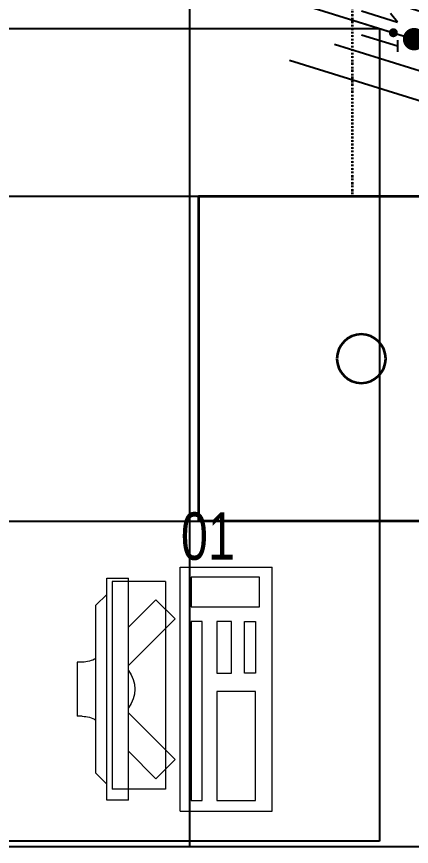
# Model space of a CAD drawing. Extents: x -12260 to 57327, y -29287 to 19916.
# Drawn here: x 47556 to 48285, y 5535 to 7066 of the extents above; entities that cross this region are included whole.
import ezdxf
from ezdxf.enums import TextEntityAlignment as Align

# ---------------------------------------------------------------- set-up
doc = ezdxf.new("R2010")
doc.units = 0
doc.header["$LTSCALE"] = 0.25
doc.linetypes.add('DASHDOT', pattern=[25.4, 12.7, -6.35, 0, -6.35])
for name, color, linetype, lineweight in [('01-First Floor$0$72_EGR_EQP_TAG', 142, 'Continuous', 5), ('01-First Floor$0$LOADING', 253, 'Continuous', 5), ('01-First Floor$0$Walls', 251, 'Continuous', 5), ('E-LITE-CIRC-NUMB', 6, 'Continuous', 25), ('E-LITE-CLNG', 150, 'Continuous', 35), ('E-LITE-CLNG-CNDT', 6, 'DASHDOT', 35), ('E-LITE-CTRL', 6, 'Continuous', 25), ('E-LITE-IDEN', 6, 'Continuous', 25), ('E-POWR-WIRE', 6, 'Continuous', 25), ('E-POWR-WIRE @ 100', 6, 'Continuous', 25), ('E-POWR-WIRE @ 20', 6, 'Continuous', 25), ('E-POWR-WIRE @ 50', 6, 'Continuous', 25)]:
    doc.layers.add(name, color=color, linetype=linetype, lineweight=lineweight)
doc.layers.add('01-First Floor$0$FALSE CEILING', color=251, linetype='Continuous')
doc.styles.add('01-First Floor$0$X3G_ENTITY_257CFD', font='swisscl.ttf', dxfattribs={"height": 200})
doc.styles.add('DC_SIMPLEX', font='SIMPLEX.shx', dxfattribs={"width": 0.7})

# ---------------------------------------------------------------- blocks, each defined once
blk = doc.blocks.new('01-First Floor$0$ITCWLS1-P')
at = {"layer": '01-First Floor$0$LOADING'}
for p, q in [((-0.17, 0.45), (-0.17, 0)), ((-0.17, 0.45), (0, 0.45)), ((0, 0.45), (0, 0)), ((-0.2651, 0.43, 0), (-0.3051, 0.43, 0)), ((-0.3051, 0.43, 0), (-0.3051, 0.02, 0)), ((-0.2651, 0.43, 0), (-0.2651, 0.02, 0)), ((-0.1496, 0.4305), (-0.1291, 0.4305)), ((-0.1291, 0.4305), (-0.1291, 0.4089)), ((-0.3251, 0.38, 0), (-0.3051, 0.4, 0)), ((-0.197, 0.4094), (-0.295, 0.4094)), ((-0.295, 0.0264), (-0.295, 0.4094)), ((-0.197, 0.0264), (-0.197, 0.4094)), ((-0.3251, 0.38, 0), (-0.3251, 0.07, 0)), ((-0.3503, 0.275), (-0.3596, 0.275)), ((-0.3596, 0.175), (-0.3596, 0.275)), ((-0.3503, 0.175), (-0.3596, 0.175)), ((-0.3251, 0.07, 0), (-0.3051, 0.05, 0)), ((-0.3051, 0.02, 0), (-0.2651, 0.02, 0)), ((-0.197, 0.0264), (-0.295, 0.0264)), ((-0.17, 0), (0, 0))]:
    blk.add_line(p, q, dxfattribs=at)
at = {"layer": '01-First Floor$0$LOADING', "extrusion": (2.48281e-10, 3.18408e-10, -1)}
for p, q in [((-0.2651, 0.3395), (-0.2144, 0.3902)), ((-0.1791, 0.3548), (-0.2144, 0.3902)), ((-0.2651, 0.2688), (-0.1791, 0.3548))]:
    blk.add_line(p, q, dxfattribs=at)
at = {"layer": '01-First Floor$0$LOADING', "extrusion": (2.48281e-10, -3.18408e-10, -1)}
for p, q in [((-0.2651, 0.1812), (-0.1791, 0.0952)), ((-0.2651, 0.1105), (-0.2144, 0.0598)), ((-0.1791, 0.0952), (-0.2144, 0.0598))]:
    blk.add_line(p, q, dxfattribs=at)
at = {"layer": '01-First Floor$0$LOADING'}
for points in [[(-0.1291, 0.4089), (-0.1291, 0.1), (-0.1496, 0.1), (-0.1496, 0.4305)], [(-0.1496, 0.1), (-0.1496, 0.1), (-0.1496, 0.1), (-0.1496, 0.1), (-0.1496, 0.1), (-0.1496, 0.1), (-0.1496, 0.1), (-0.1496, 0.1), (-0.1496, 0.1)], [(-0.1496, 0.1), (-0.1496, 0.1), (-0.1496, 0.1), (-0.1496, 0.1), (-0.1496, 0.1), (-0.1496, 0.1), (-0.1496, 0.1), (-0.1496, 0.1), (-0.1496, 0.1), (-0.1496, 0.1), (-0.1496, 0.1), (-0.1496, 0.1), (-0.1496, 0.1), (-0.1496, 0.1), (-0.1496, 0.1), (-0.1496, 0.1), (-0.1496, 0.1), (-0.1496, 0.1)], [(-0.1496, 0.1), (-0.1496, 0.1), (-0.1496, 0.1), (-0.1496, 0.1), (-0.1496, 0.1), (-0.1496, 0.1), (-0.1496, 0.1), (-0.1496, 0.1), (-0.1496, 0.1), (-0.1496, 0.1)], [(-0.1496, 0.1), (-0.1496, 0.1), (-0.1496, 0.1), (-0.1496, 0.1), (-0.1496, 0.1), (-0.1496, 0.1), (-0.1496, 0.1)], [(-0.1496, 0.1), (-0.1496, 0.1), (-0.1496, 0.1), (-0.1496, 0.1), (-0.1496, 0.1), (-0.1496, 0.1), (-0.1496, 0.1), (-0.1496, 0.1), (-0.1496, 0.1), (-0.1496, 0.1)], [(-0.1496, 0.1), (-0.1496, 0.1), (-0.1496, 0.1), (-0.1496, 0.1), (-0.1496, 0.1), (-0.1496, 0.1), (-0.1496, 0.1), (-0.1496, 0.1), (-0.1496, 0.1), (-0.1496, 0.1), (-0.1496, 0.1), (-0.1496, 0.1), (-0.1496, 0.1), (-0.1496, 0.1), (-0.1496, 0.1)], [(-0.1496, 0.1), (-0.1496, 0.1), (-0.1496, 0.1), (-0.1496, 0.1), (-0.1496, 0.1), (-0.1496, 0.1), (-0.1496, 0.1), (-0.1496, 0.1), (-0.1496, 0.1), (-0.1496, 0.1)], [(-0.1496, 0.1), (-0.1496, 0.1), (-0.1496, 0.1), (-0.1496, 0.1), (-0.1496, 0.1), (-0.1496, 0.1), (-0.1496, 0.1), (-0.1496, 0.1), (-0.1496, 0.1), (-0.1496, 0.1)], [(-0.1496, 0.1), (-0.1496, 0.1), (-0.1496, 0.1), (-0.1496, 0.1), (-0.1496, 0.1), (-0.1496, 0.1), (-0.1496, 0.1), (-0.1496, 0.1), (-0.1496, 0.1), (-0.1496, 0.1), (-0.1496, 0.1), (-0.1496, 0.1), (-0.1496, 0.1), (-0.1496, 0.1), (-0.1496, 0.1), (-0.1496, 0.1), (-0.1496, 0.1), (-0.1496, 0.1), (-0.1496, 0.1), (-0.1496, 0.1), (-0.1496, 0.1), (-0.1496, 0.1), (-0.1496, 0.1), (-0.1496, 0.1), (-0.1496, 0.1), (-0.1496, 0.1), (-0.1496, 0.1), (-0.1496, 0.1), (-0.1496, 0.1), (-0.1496, 0.1), (-0.1496, 0.1), (-0.1496, 0.1), (-0.1496, 0.1), (-0.1496, 0.1), (-0.1496, 0.1), (-0.1496, 0.1), (-0.1496, 0.1), (-0.1496, 0.1), (-0.1496, 0.1), (-0.1496, 0.1), (-0.1496, 0.1), (-0.1496, 0.1), (-0.1496, 0.1), (-0.1496, 0.1), (-0.1496, 0.1), (-0.1496, 0.1), (-0.1496, 0.1), (-0.1496, 0.1), (-0.1496, 0.1), (-0.1496, 0.1), (-0.1496, 0.1), (-0.1496, 0.1), (-0.1496, 0.1), (-0.1496, 0.1)], [(-0.1496, 0.1), (-0.1496, 0.1), (-0.1496, 0.1), (-0.1496, 0.1), (-0.1496, 0.1), (-0.1496, 0.1), (-0.1496, 0.1), (-0.1496, 0.1), (-0.1496, 0.1), (-0.1496, 0.1), (-0.1496, 0.1), (-0.1496, 0.1), (-0.1496, 0.1), (-0.1496, 0.1), (-0.1496, 0.1), (-0.1496, 0.1), (-0.1496, 0.1), (-0.1496, 0.1), (-0.1496, 0.1), (-0.1496, 0.1), (-0.1496, 0.1), (-0.1496, 0.1), (-0.1496, 0.1), (-0.1496, 0.1), (-0.1496, 0.1), (-0.1496, 0.1), (-0.1496, 0.1), (-0.1496, 0.1), (-0.1496, 0.1), (-0.1496, 0.1), (-0.1496, 0.1), (-0.1496, 0.1), (-0.1496, 0.1), (-0.1496, 0.1), (-0.1496, 0.1), (-0.1496, 0.1), (-0.1496, 0.1), (-0.1496, 0.1), (-0.1496, 0.1), (-0.1496, 0.1), (-0.1496, 0.1), (-0.1496, 0.1), (-0.1496, 0.1), (-0.1496, 0.1), (-0.1496, 0.1), (-0.1496, 0.1), (-0.1496, 0.1), (-0.1496, 0.1), (-0.1496, 0.1), (-0.1496, 0.1), (-0.1496, 0.1), (-0.1496, 0.1), (-0.1496, 0.1), (-0.1496, 0.1), (-0.1496, 0.1), (-0.1496, 0.1), (-0.1496, 0.1), (-0.1496, 0.1), (-0.1496, 0.1), (-0.1496, 0.1), (-0.1496, 0.1), (-0.1496, 0.1), (-0.1496, 0.1), (-0.1496, 0.1), (-0.1496, 0.1), (-0.1496, 0.1), (-0.1496, 0.1), (-0.1496, 0.1), (-0.1496, 0.1), (-0.1496, 0.1), (-0.1496, 0.1), (-0.1496, 0.1), (-0.1496, 0.1), (-0.1496, 0.1), (-0.1496, 0.1), (-0.1496, 0.1), (-0.1496, 0.1), (-0.1496, 0.1), (-0.1496, 0.1), (-0.1496, 0.1), (-0.1496, 0.1), (-0.1496, 0.1), (-0.1496, 0.1), (-0.1496, 0.1), (-0.1496, 0.1), (-0.1496, 0.1), (-0.1496, 0.1), (-0.1496, 0.1), (-0.1496, 0.1)], [(-0.1496, 0.1), (-0.1496, 0.1), (-0.1496, 0.1), (-0.1496, 0.1), (-0.1496, 0.1), (-0.1496, 0.1), (-0.1496, 0.1), (-0.1496, 0.1), (-0.1496, 0.1), (-0.1496, 0.1), (-0.1496, 0.1), (-0.1496, 0.1)], [(-0.1496, 0.1), (-0.1496, 0.1), (-0.1496, 0.1), (-0.1496, 0.1), (-0.1496, 0.1), (-0.1496, 0.1), (-0.1496, 0.1)], [(-0.1496, 0.1), (-0.1496, 0.1), (-0.1496, 0.1), (-0.1496, 0.1), (-0.1496, 0.1), (-0.1496, 0.1), (-0.1496, 0.1), (-0.1496, 0.1), (-0.1496, 0.1), (-0.1496, 0.1), (-0.1496, 0.1), (-0.1496, 0.1), (-0.1496, 0.1), (-0.1496, 0.1), (-0.1496, 0.1), (-0.1496, 0.1), (-0.1496, 0.1)], [(-0.1496, 0.1), (-0.1496, 0.1), (-0.1496, 0.1), (-0.1496, 0.1), (-0.1496, 0.1), (-0.1496, 0.1), (-0.1496, 0.1), (-0.1496, 0.1), (-0.1496, 0.1), (-0.1496, 0.1), (-0.1496, 0.1), (-0.1496, 0.1), (-0.1496, 0.1), (-0.1496, 0.1), (-0.1496, 0.1), (-0.1496, 0.1), (-0.1496, 0.1), (-0.1496, 0.1), (-0.1496, 0.1), (-0.1496, 0.1), (-0.1496, 0.1), (-0.1496, 0.1), (-0.1496, 0.1), (-0.1496, 0.1), (-0.1496, 0.1), (-0.1496, 0.1), (-0.1496, 0.1), (-0.1496, 0.1), (-0.1496, 0.1), (-0.1496, 0.1), (-0.1496, 0.1), (-0.1496, 0.1), (-0.1496, 0.1), (-0.1496, 0.1), (-0.1496, 0.1), (-0.1496, 0.1), (-0.1496, 0.1), (-0.1496, 0.1), (-0.1496, 0.1), (-0.1496, 0.1), (-0.1496, 0.1), (-0.1496, 0.1), (-0.1496, 0.1), (-0.1496, 0.1), (-0.1496, 0.1), (-0.1496, 0.1), (-0.1496, 0.1), (-0.1496, 0.1), (-0.1496, 0.1), (-0.1496, 0.1), (-0.1496, 0.1), (-0.1496, 0.1), (-0.1496, 0.1), (-0.1496, 0.1), (-0.1496, 0.1), (-0.1496, 0.1), (-0.1496, 0.1), (-0.1496, 0.1), (-0.1496, 0.1), (-0.1496, 0.1), (-0.1496, 0.1), (-0.1496, 0.1), (-0.1496, 0.1), (-0.1496, 0.1), (-0.1496, 0.1), (-0.1496, 0.1), (-0.1496, 0.1), (-0.1496, 0.1), (-0.1496, 0.1), (-0.1496, 0.1), (-0.1496, 0.1), (-0.1496, 0.1), (-0.1496, 0.1), (-0.1496, 0.1), (-0.1496, 0.1), (-0.1496, 0.1), (-0.1496, 0.1), (-0.1496, 0.1), (-0.1496, 0.1), (-0.1496, 0.1), (-0.1496, 0.1), (-0.1496, 0.1), (-0.1496, 0.1), (-0.1496, 0.1), (-0.1496, 0.1), (-0.1496, 0.1), (-0.1496, 0.1), (-0.1496, 0.1), (-0.1496, 0.1), (-0.1496, 0.1), (-0.1496, 0.1), (-0.1496, 0.1), (-0.1496, 0.1), (-0.1496, 0.1), (-0.1496, 0.1), (-0.1496, 0.1), (-0.1496, 0.1), (-0.1496, 0.1), (-0.1496, 0.1), (-0.1496, 0.1), (-0.1496, 0.1), (-0.1496, 0.1), (-0.1496, 0.1), (-0.1496, 0.1), (-0.1496, 0.1), (-0.1496, 0.1), (-0.1496, 0.1), (-0.1496, 0.1), (-0.1496, 0.1), (-0.1496, 0.1), (-0.1496, 0.1)], [(-0.1496, 0.1), (-0.1496, 0.1), (-0.1496, 0.1), (-0.1496, 0.1), (-0.1496, 0.1), (-0.1496, 0.1), (-0.1496, 0.1), (-0.1496, 0.1)]]:
    blk.add_lwpolyline(points, dxfattribs=at)
for points in [[(-0.1019, 0.4305), (-0.0304, 0.4305), (-0.0304, 0.2294), (-0.1019, 0.2294)], [(-0.1019, 0.1954), (-0.0747, 0.1954), (-0.0747, 0.1), (-0.1019, 0.1)], [(-0.0304, 0.1954), (-0.0508, 0.1954), (-0.0508, 0.1), (-0.0304, 0.1)], [(-0.1496, 0.1), (-0.1496, 0.1), (-0.1496, 0.1), (-0.1496, 0.1), (-0.1496, 0.1), (-0.1496, 0.1), (-0.1496, 0.1), (-0.1496, 0.1), (-0.1496, 0.1), (-0.1496, 0.1), (-0.1496, 0.1), (-0.1496, 0.1), (-0.1496, 0.1), (-0.1496, 0.1), (-0.1496, 0.1), (-0.1496, 0.1), (-0.1496, 0.1), (-0.1496, 0.1), (-0.1496, 0.1), (-0.1496, 0.1), (-0.1496, 0.1), (-0.1496, 0.1), (-0.1496, 0.1), (-0.1496, 0.1), (-0.1496, 0.1), (-0.1496, 0.1), (-0.1496, 0.1), (-0.1496, 0.1), (-0.1496, 0.1), (-0.1496, 0.1), (-0.1496, 0.1), (-0.1496, 0.1), (-0.1496, 0.1), (-0.1496, 0.1), (-0.1496, 0.1), (-0.1496, 0.1), (-0.1496, 0.1), (-0.1496, 0.1), (-0.1496, 0.1), (-0.1496, 0.1), (-0.1496, 0.1), (-0.1496, 0.1), (-0.1496, 0.1), (-0.1496, 0.1), (-0.1496, 0.1), (-0.1496, 0.1), (-0.1496, 0.1), (-0.1496, 0.1), (-0.1496, 0.1), (-0.1496, 0.1), (-0.1496, 0.1), (-0.1496, 0.1), (-0.1496, 0.1), (-0.1496, 0.1), (-0.1496, 0.1), (-0.1496, 0.1), (-0.1496, 0.1), (-0.1496, 0.1), (-0.1496, 0.1), (-0.1496, 0.1), (-0.1496, 0.1), (-0.1496, 0.1), (-0.1496, 0.1), (-0.1496, 0.1), (-0.1496, 0.1), (-0.1496, 0.1), (-0.1496, 0.1), (-0.1496, 0.1), (-0.1496, 0.1), (-0.1496, 0.1), (-0.1496, 0.1), (-0.1496, 0.1), (-0.1496, 0.1), (-0.1496, 0.1), (-0.1496, 0.1), (-0.1496, 0.1), (-0.1496, 0.1), (-0.1496, 0.1), (-0.1496, 0.1), (-0.1496, 0.1), (-0.1496, 0.1), (-0.1496, 0.1), (-0.1496, 0.1), (-0.1496, 0.1), (-0.1496, 0.1), (-0.1496, 0.1), (-0.1496, 0.1), (-0.1496, 0.1), (-0.1496, 0.1), (-0.1496, 0.1), (-0.1496, 0.1), (-0.1496, 0.1), (-0.1496, 0.1), (-0.1496, 0.1), (-0.1496, 0.1), (-0.1496, 0.1), (-0.1496, 0.1), (-0.1496, 0.1), (-0.1496, 0.1), (-0.1496, 0.1), (-0.1496, 0.1), (-0.1496, 0.1), (-0.1496, 0.1), (-0.1496, 0.1), (-0.1496, 0.1), (-0.1496, 0.1), (-0.1496, 0.1), (-0.1496, 0.1), (-0.1496, 0.1), (-0.1496, 0.1), (-0.1496, 0.1), (-0.1496, 0.1), (-0.1496, 0.1), (-0.1496, 0.1), (-0.1496, 0.1), (-0.1496, 0.1), (-0.1496, 0.1), (-0.1496, 0.1), (-0.1496, 0.1), (-0.1496, 0.1), (-0.1496, 0.1), (-0.1496, 0.1), (-0.1496, 0.1), (-0.1496, 0.1), (-0.1496, 0.1), (-0.1496, 0.1), (-0.1496, 0.1), (-0.1496, 0.1), (-0.1496, 0.1), (-0.1496, 0.1), (-0.1496, 0.1), (-0.1496, 0.1), (-0.1496, 0.1), (-0.1496, 0.1), (-0.1496, 0.1), (-0.1496, 0.1), (-0.1496, 0.1), (-0.1496, 0.1), (-0.1496, 0.1), (-0.1496, 0.1), (-0.1496, 0.1), (-0.1496, 0.1), (-0.1496, 0.1), (-0.1496, 0.1), (-0.1496, 0.1), (-0.1496, 0.1), (-0.1496, 0.1), (-0.1496, 0.1), (-0.1496, 0.1), (-0.1496, 0.1), (-0.1496, 0.1), (-0.1496, 0.1), (-0.1496, 0.1), (-0.1496, 0.1), (-0.1496, 0.1), (-0.1496, 0.1), (-0.1496, 0.1), (-0.1496, 0.1), (-0.1496, 0.1), (-0.1496, 0.1), (-0.1496, 0.1), (-0.1496, 0.1), (-0.1496, 0.1), (-0.1496, 0.1), (-0.1496, 0.1), (-0.1496, 0.1), (-0.1496, 0.1), (-0.1496, 0.1), (-0.1496, 0.1), (-0.1496, 0.1), (-0.1496, 0.1), (-0.1496, 0.1), (-0.1496, 0.1), (-0.1496, 0.1), (-0.1496, 0.1), (-0.1496, 0.1), (-0.1496, 0.1), (-0.1496, 0.1), (-0.1496, 0.1), (-0.1496, 0.1), (-0.1496, 0.1), (-0.1496, 0.1), (-0.1496, 0.1), (-0.1496, 0.1), (-0.1496, 0.1), (-0.1496, 0.1), (-0.1496, 0.1), (-0.1496, 0.1), (-0.1496, 0.1), (-0.1496, 0.1), (-0.1496, 0.1), (-0.1496, 0.1), (-0.1496, 0.1), (-0.1496, 0.1), (-0.1496, 0.1), (-0.1496, 0.1), (-0.1496, 0.1), (-0.1496, 0.1), (-0.1496, 0.1), (-0.1496, 0.1), (-0.1496, 0.1), (-0.1496, 0.1), (-0.1496, 0.1), (-0.1496, 0.1), (-0.1496, 0.1), (-0.1496, 0.1), (-0.1496, 0.1), (-0.1496, 0.1), (-0.1496, 0.1), (-0.1496, 0.1), (-0.1496, 0.1), (-0.1496, 0.1), (-0.1496, 0.1), (-0.1496, 0.1), (-0.1496, 0.1), (-0.1496, 0.1), (-0.1496, 0.1), (-0.1496, 0.1), (-0.1496, 0.1), (-0.1496, 0.1), (-0.1496, 0.1), (-0.1496, 0.1), (-0.1496, 0.1), (-0.1496, 0.1), (-0.1496, 0.1), (-0.1496, 0.1), (-0.1496, 0.1), (-0.1496, 0.1), (-0.1496, 0.1), (-0.1496, 0.1), (-0.1496, 0.1), (-0.1496, 0.1), (-0.1496, 0.1), (-0.1496, 0.1), (-0.1496, 0.1), (-0.1496, 0.1), (-0.1496, 0.1), (-0.1496, 0.1), (-0.1496, 0.1), (-0.1496, 0.1), (-0.1496, 0.1), (-0.1496, 0.1), (-0.1496, 0.1), (-0.1496, 0.1), (-0.1496, 0.1), (-0.1496, 0.1), (-0.1496, 0.1), (-0.1496, 0.1), (-0.1496, 0.1), (-0.1496, 0.1), (-0.1496, 0.1), (-0.1496, 0.1), (-0.1496, 0.1), (-0.1496, 0.1), (-0.1496, 0.1), (-0.1496, 0.1), (-0.1496, 0.1), (-0.1496, 0.1), (-0.1496, 0.1), (-0.1496, 0.1), (-0.1496, 0.1), (-0.1496, 0.1), (-0.1496, 0.1), (-0.1496, 0.1), (-0.1496, 0.1), (-0.1496, 0.1), (-0.1496, 0.1), (-0.1496, 0.1), (-0.1496, 0.1), (-0.1496, 0.1), (-0.1496, 0.1), (-0.1496, 0.1), (-0.1496, 0.1), (-0.1496, 0.1), (-0.1496, 0.1), (-0.1496, 0.1), (-0.1496, 0.1)], [(-0.1496, 0.1), (-0.1496, 0.1), (-0.1496, 0.1), (-0.1496, 0.1), (-0.1496, 0.1), (-0.1496, 0.1), (-0.1496, 0.1), (-0.1496, 0.1), (-0.1496, 0.1), (-0.1496, 0.1), (-0.1496, 0.1), (-0.1496, 0.1), (-0.1496, 0.1), (-0.1496, 0.1), (-0.1496, 0.1), (-0.1496, 0.1), (-0.1496, 0.1), (-0.1496, 0.1), (-0.1496, 0.1), (-0.1496, 0.1), (-0.1496, 0.1), (-0.1496, 0.1), (-0.1496, 0.1), (-0.1496, 0.1), (-0.1496, 0.1), (-0.1496, 0.1), (-0.1496, 0.1), (-0.1496, 0.1), (-0.1496, 0.1), (-0.1496, 0.1), (-0.1496, 0.1), (-0.1496, 0.1), (-0.1496, 0.1), (-0.1496, 0.1), (-0.1496, 0.1), (-0.1496, 0.1), (-0.1496, 0.1), (-0.1496, 0.1), (-0.1496, 0.1), (-0.1496, 0.1), (-0.1496, 0.1), (-0.1496, 0.1), (-0.1496, 0.1), (-0.1496, 0.1), (-0.1496, 0.1), (-0.1496, 0.1), (-0.1496, 0.1), (-0.1496, 0.1), (-0.1496, 0.1), (-0.1496, 0.1), (-0.1496, 0.1), (-0.1496, 0.1), (-0.1496, 0.1), (-0.1496, 0.1), (-0.1496, 0.1), (-0.1496, 0.1), (-0.1496, 0.1), (-0.1496, 0.1), (-0.1496, 0.1), (-0.1496, 0.1), (-0.1496, 0.1), (-0.1496, 0.1), (-0.1496, 0.1), (-0.1496, 0.1), (-0.1496, 0.1), (-0.1496, 0.1), (-0.1496, 0.1), (-0.1496, 0.1), (-0.1496, 0.1), (-0.1496, 0.1), (-0.1496, 0.1), (-0.1496, 0.1), (-0.1496, 0.1), (-0.1496, 0.1), (-0.1496, 0.1), (-0.1496, 0.1), (-0.1496, 0.1), (-0.1496, 0.1), (-0.1496, 0.1), (-0.1496, 0.1), (-0.1496, 0.1), (-0.1496, 0.1), (-0.1496, 0.1), (-0.1496, 0.1), (-0.1496, 0.1), (-0.1496, 0.1), (-0.1496, 0.1), (-0.1496, 0.1), (-0.1496, 0.1), (-0.1496, 0.1), (-0.1496, 0.1), (-0.1496, 0.1), (-0.1496, 0.1), (-0.1496, 0.1), (-0.1496, 0.1), (-0.1496, 0.1), (-0.1496, 0.1), (-0.1496, 0.1), (-0.1496, 0.1), (-0.1496, 0.1), (-0.1496, 0.1), (-0.1496, 0.1), (-0.1496, 0.1), (-0.1496, 0.1), (-0.1496, 0.1), (-0.1496, 0.1), (-0.1496, 0.1), (-0.1496, 0.1), (-0.1496, 0.1), (-0.1496, 0.1), (-0.1496, 0.1), (-0.1496, 0.1), (-0.1496, 0.1), (-0.1496, 0.1), (-0.1496, 0.1), (-0.1496, 0.1), (-0.1496, 0.1), (-0.1496, 0.1), (-0.1496, 0.1), (-0.1496, 0.1), (-0.1496, 0.1), (-0.1496, 0.1), (-0.1496, 0.1), (-0.1496, 0.1), (-0.1496, 0.1), (-0.1496, 0.1), (-0.1496, 0.1), (-0.1496, 0.1), (-0.1496, 0.1), (-0.1496, 0.1), (-0.1496, 0.1), (-0.1496, 0.1), (-0.1496, 0.1), (-0.1496, 0.1), (-0.1496, 0.1), (-0.1496, 0.1), (-0.1496, 0.1), (-0.1496, 0.1), (-0.1496, 0.1), (-0.1496, 0.1), (-0.1496, 0.1), (-0.1496, 0.1), (-0.1496, 0.1), (-0.1496, 0.1), (-0.1496, 0.1), (-0.1496, 0.1), (-0.1496, 0.1), (-0.1496, 0.1), (-0.1496, 0.1), (-0.1496, 0.1), (-0.1496, 0.1), (-0.1496, 0.1), (-0.1496, 0.1), (-0.1496, 0.1), (-0.1496, 0.1), (-0.1496, 0.1), (-0.1496, 0.1), (-0.1496, 0.1), (-0.1496, 0.1), (-0.1496, 0.1), (-0.1496, 0.1), (-0.1496, 0.1), (-0.1496, 0.1), (-0.1496, 0.1), (-0.1496, 0.1), (-0.1496, 0.1), (-0.1496, 0.1), (-0.1496, 0.1), (-0.1496, 0.1), (-0.1496, 0.1), (-0.1496, 0.1), (-0.1496, 0.1), (-0.1496, 0.1), (-0.1496, 0.1), (-0.1496, 0.1), (-0.1496, 0.1), (-0.1496, 0.1), (-0.1496, 0.1), (-0.1496, 0.1), (-0.1496, 0.1), (-0.1496, 0.1), (-0.1496, 0.1), (-0.1496, 0.1), (-0.1496, 0.1), (-0.1496, 0.1), (-0.1496, 0.1), (-0.1496, 0.1), (-0.1496, 0.1), (-0.1496, 0.1), (-0.1496, 0.1), (-0.1496, 0.1), (-0.1496, 0.1), (-0.1496, 0.1), (-0.1496, 0.1), (-0.1496, 0.1), (-0.1496, 0.1), (-0.1496, 0.1), (-0.1496, 0.1), (-0.1496, 0.1), (-0.1496, 0.1), (-0.1496, 0.1), (-0.1496, 0.1), (-0.1496, 0.1), (-0.1496, 0.1), (-0.1496, 0.1), (-0.1496, 0.1), (-0.1496, 0.1), (-0.1496, 0.1), (-0.1496, 0.1), (-0.1496, 0.1), (-0.1496, 0.1), (-0.1496, 0.1), (-0.1496, 0.1), (-0.1496, 0.1)], [(-0.1496, 0.1), (-0.1496, 0.1), (-0.1496, 0.1), (-0.1496, 0.1), (-0.1496, 0.1), (-0.1496, 0.1), (-0.1496, 0.1), (-0.1496, 0.1), (-0.1496, 0.1), (-0.1496, 0.1), (-0.1496, 0.1), (-0.1496, 0.1), (-0.1496, 0.1), (-0.1496, 0.1), (-0.1496, 0.1), (-0.1496, 0.1), (-0.1496, 0.1), (-0.1496, 0.1), (-0.1496, 0.1), (-0.1496, 0.1), (-0.1496, 0.1), (-0.1496, 0.1), (-0.1496, 0.1), (-0.1496, 0.1), (-0.1496, 0.1), (-0.1496, 0.1), (-0.1496, 0.1), (-0.1496, 0.1), (-0.1496, 0.1), (-0.1496, 0.1), (-0.1496, 0.1), (-0.1496, 0.1), (-0.1496, 0.1), (-0.1496, 0.1), (-0.1496, 0.1), (-0.1496, 0.1), (-0.1496, 0.1), (-0.1496, 0.1), (-0.1496, 0.1), (-0.1496, 0.1), (-0.1496, 0.1), (-0.1496, 0.1), (-0.1496, 0.1), (-0.1496, 0.1), (-0.1496, 0.1), (-0.1496, 0.1), (-0.1496, 0.1), (-0.1496, 0.1), (-0.1496, 0.1), (-0.1496, 0.1), (-0.1496, 0.1), (-0.1496, 0.1), (-0.1496, 0.1), (-0.1496, 0.1), (-0.1496, 0.1), (-0.1496, 0.1), (-0.1496, 0.1), (-0.1496, 0.1), (-0.1496, 0.1), (-0.1496, 0.1), (-0.1496, 0.1), (-0.1496, 0.1), (-0.1496, 0.1), (-0.1496, 0.1), (-0.1496, 0.1), (-0.1496, 0.1), (-0.1496, 0.1), (-0.1496, 0.1), (-0.1496, 0.1), (-0.1496, 0.1), (-0.1496, 0.1), (-0.1496, 0.1), (-0.1496, 0.1), (-0.1496, 0.1), (-0.1496, 0.1), (-0.1496, 0.1), (-0.1496, 0.1), (-0.1496, 0.1), (-0.1496, 0.1), (-0.1496, 0.1), (-0.1496, 0.1), (-0.1496, 0.1), (-0.1496, 0.1), (-0.1496, 0.1), (-0.1496, 0.1), (-0.1496, 0.1), (-0.1496, 0.1), (-0.1496, 0.1), (-0.1496, 0.1), (-0.1496, 0.1), (-0.1496, 0.1), (-0.1496, 0.1), (-0.1496, 0.1), (-0.1496, 0.1), (-0.1496, 0.1), (-0.1496, 0.1), (-0.1496, 0.1), (-0.1496, 0.1), (-0.1496, 0.1), (-0.1496, 0.1), (-0.1496, 0.1), (-0.1496, 0.1), (-0.1496, 0.1), (-0.1496, 0.1), (-0.1496, 0.1), (-0.1496, 0.1), (-0.1496, 0.1), (-0.1496, 0.1), (-0.1496, 0.1), (-0.1496, 0.1), (-0.1496, 0.1), (-0.1496, 0.1), (-0.1496, 0.1), (-0.1496, 0.1), (-0.1496, 0.1), (-0.1496, 0.1), (-0.1496, 0.1), (-0.1496, 0.1), (-0.1496, 0.1), (-0.1496, 0.1), (-0.1496, 0.1), (-0.1496, 0.1), (-0.1496, 0.1), (-0.1496, 0.1), (-0.1496, 0.1), (-0.1496, 0.1), (-0.1496, 0.1), (-0.1496, 0.1), (-0.1496, 0.1), (-0.1496, 0.1), (-0.1496, 0.1), (-0.1496, 0.1), (-0.1496, 0.1), (-0.1496, 0.1), (-0.1496, 0.1), (-0.1496, 0.1), (-0.1496, 0.1), (-0.1496, 0.1), (-0.1496, 0.1), (-0.1496, 0.1), (-0.1496, 0.1), (-0.1496, 0.1), (-0.1496, 0.1), (-0.1496, 0.1), (-0.1496, 0.1), (-0.1496, 0.1), (-0.1496, 0.1), (-0.1496, 0.1), (-0.1496, 0.1), (-0.1496, 0.1), (-0.1496, 0.1), (-0.1496, 0.1), (-0.1496, 0.1), (-0.1496, 0.1), (-0.1496, 0.1), (-0.1496, 0.1), (-0.1496, 0.1), (-0.1496, 0.1), (-0.1496, 0.1), (-0.1496, 0.1), (-0.1496, 0.1), (-0.1496, 0.1), (-0.1496, 0.1), (-0.1496, 0.1), (-0.1496, 0.1), (-0.1496, 0.1), (-0.1496, 0.1), (-0.1496, 0.1), (-0.1496, 0.1), (-0.1496, 0.1), (-0.1496, 0.1), (-0.1496, 0.1), (-0.1496, 0.1), (-0.1496, 0.1), (-0.1496, 0.1), (-0.1496, 0.1), (-0.1496, 0.1), (-0.1496, 0.1), (-0.1496, 0.1), (-0.1496, 0.1), (-0.1496, 0.1), (-0.1496, 0.1), (-0.1496, 0.1), (-0.1496, 0.1), (-0.1496, 0.1), (-0.1496, 0.1), (-0.1496, 0.1), (-0.1496, 0.1), (-0.1496, 0.1), (-0.1496, 0.1), (-0.1496, 0.1), (-0.1496, 0.1), (-0.1496, 0.1), (-0.1496, 0.1), (-0.1496, 0.1), (-0.1496, 0.1), (-0.1496, 0.1), (-0.1496, 0.1), (-0.1496, 0.1), (-0.1496, 0.1), (-0.1496, 0.1), (-0.1496, 0.1), (-0.1496, 0.1), (-0.1496, 0.1), (-0.1496, 0.1), (-0.1496, 0.1), (-0.1496, 0.1), (-0.1496, 0.1), (-0.1496, 0.1), (-0.1496, 0.1), (-0.1496, 0.1), (-0.1496, 0.1), (-0.1496, 0.1), (-0.1496, 0.1), (-0.1496, 0.1), (-0.1496, 0.1), (-0.1496, 0.1), (-0.1496, 0.1), (-0.1496, 0.1)], [(-0.1496, 0.0727), (-0.0236, 0.0727), (-0.0236, 0.0182), (-0.1496, 0.0182)]]:
    blk.add_lwpolyline(points, close=True, dxfattribs=at)
for centre, radius, start, end in [((-0.3503, 0.325), 0.05, 270, 300.3093), ((-0.3089, 0.225), 0.0556, 321.9431, 38.0569), ((-0.3503, 0.125), 0.05, 59.6907, 90)]:
    blk.add_arc(centre, radius, start, end, dxfattribs=at)
blk = doc.blocks.new('01-First Floor')
at = {"layer": '01-First Floor$0$FALSE CEILING', "linetype": 'Continuous'}
for p, q in [((47876, 5535), (47876, 8565.1)), ((45476, 6735), (48976, 6735)), ((45476, 6135), (48976, 6135))]:
    blk.add_line(p, q, dxfattribs=at)
at = {"layer": '01-First Floor$0$FALSE CEILING'}
blk.add_lwpolyline([(45476, 5535), (48976, 5535), (48976, 8565.1), (45476, 8565.1)], close=True, dxfattribs=at)
at = {"layer": '01-First Floor$0$FALSE CEILING', "elevation": -0.1}
blk.add_lwpolyline([(48226, 5544.6), (47476, 5544.6), (47476, 7044.6), (48226, 7044.6)], close=True, dxfattribs=at)
at = {"layer": '01-First Floor$0$LOADING', "elevation": -0.1}
blk.add_lwpolyline([(48226, 5544.6), (47476, 5544.6), (47476, 7044.6), (48226, 7044.6)], close=True, dxfattribs=at)
at = {"layer": '01-First Floor$0$Walls'}
blk.add_line((45476, 5535), (48976, 5535), dxfattribs=at)
at = {"layer": '01-First Floor$0$LOADING', "extrusion": (8.01373e-06, -1.93993e-16, 1), "xscale": -1000.00000000001, "yscale": 1000.00000000001, "zscale": 1000.00000000001, "rotation": 180}
blk.add_blockref('01-First Floor$0$ITCWLS1-P', (48027.9, 6050.1, 0.3), dxfattribs=at)
at = {"layer": '01-First Floor$0$72_EGR_EQP_TAG', "insert": (47909.4, 6151.4, -0.1), "char_height": 87.47, "attachment_point": 2, "style": '01-First Floor$0$X3G_ENTITY_257CFD'}
blk.add_mtext('01', dxfattribs=at)
blk = doc.blocks.new('*U25')
blk.add_lwpolyline([(-300, 300), (-300, -300), (300, -300), (300, 300)], close=True)
blk.add_circle((0, 0), 45)
at = {"layer": 'E-LITE-CIRC-NUMB', "style": 'DC_SIMPLEX', "width": 0.7, "flags": 8}
blk.add_attdef('CIRCUIT', text='', height=200, rotation=0, dxfattribs=at).set_placement((-473.9, 300), align=Align.RIGHT)
at = {"layer": 'E-LITE-CTRL', "style": 'DC_SIMPLEX', "width": 0.7, "flags": 8}
blk.add_attdef('CONTROL', (1118.9, -935), '', height=200, rotation=360, dxfattribs=at)
at = {"layer": 'E-LITE-IDEN', "style": 'DC_SIMPLEX', "width": 0.7, "flags": 8}
blk.add_attdef('TYPE', (460.4, 457.6), '', height=200, rotation=360, dxfattribs=at)
blk = doc.blocks.new('*U41')
for p, q in [((-1.658, 1.617), (1.663, 0.587)), ((1.663, 0.587), (1.004, 1.389)), ((-1.66, 0.515), (1.66, -0.515)), ((-1.663, -0.587), (1.658, -1.617)), ((1.659, -1.078), (1.657, -2.157))]:
    blk.add_line(p, q)
at = {"const_width": 0.414}
blk.add_lwpolyline([(1.278, -0.19, 1), (1.277, -0.604, 1)], format="xyb", close=True, dxfattribs=at)
blk = doc.blocks.new('*U829')
at = {"layer": 'E-POWR-WIRE @ 100', "xscale": 100, "yscale": 100, "zscale": 100}
blk.add_blockref('*U41', (48226, 7044.6, -0.1), dxfattribs=at)
at = {"layer": 'E-POWR-WIRE @ 20', "xscale": 20, "yscale": 20, "zscale": 20}
blk.add_blockref('*U41', (48226, 7044.6, -0.1), dxfattribs=at)
at = {"layer": 'E-POWR-WIRE @ 50', "xscale": 50, "yscale": 50, "zscale": 50}
blk.add_blockref('*U41', (48226, 7044.6, -0.1), dxfattribs=at)

msp = doc.modelspace()

# ---------------------------------------------------------------- linework, layer by layer
at = {"layer": 'E-LITE-CLNG-CNDT'}
msp.add_lwpolyline([(48175.3, 7335.1), (48175.3, 6735.1)], dxfattribs=at)

# ---------------------------------------------------------------- block references
at = {"layer": 'E-LITE-CLNG'}
ref = msp.add_blockref('*U25', (48192.4, 6435.1, -0.2), dxfattribs=dict(at, xscale=-1))
ref.add_attrib('TYPE', 'LD1', (48585.9, 6739.5, -0.2), dxfattribs={"layer": 'E-LITE-IDEN', "height": 200, "rotation": 0, "style": 'DC_SIMPLEX', "width": 0.7, "flags": 8})
at = {"layer": 'E-LITE-CLNG-CNDT'}
msp.add_blockref('01-First Floor', (0, 0), dxfattribs=at)
at = {"layer": 'E-POWR-WIRE'}
msp.add_blockref('*U829', (0, 0), dxfattribs=at)

doc.saveas('drawing.dxf')
